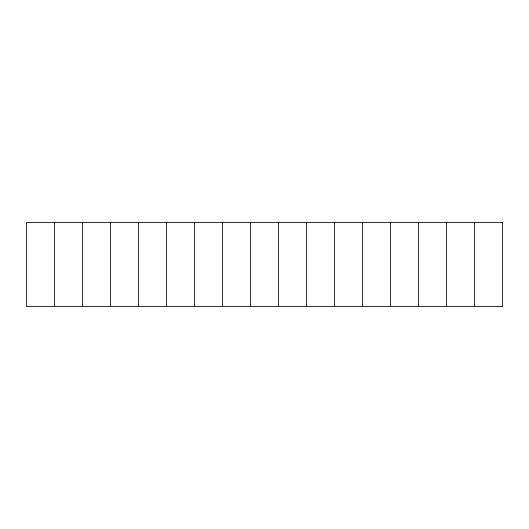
<?xml version="1.0" encoding="UTF-8"?>
<svg xmlns="http://www.w3.org/2000/svg" width="529" height="529" viewBox="0 0 529 529"><rect width="100%" height="100%" fill="white"/><g stroke="black" fill="none" stroke-linecap="round" stroke-linejoin="round"><path stroke-width="0.79" d="M474.546 222.491L474.546 306.509M446.536 222.491L446.536 306.509M418.532 222.491L418.532 306.509M390.528 222.491L390.528 306.509M362.524 222.491L362.524 306.509M334.513 222.491L334.513 306.509M306.509 222.491L306.509 306.509M278.505 222.491L278.505 306.509M250.495 222.491L250.495 306.509M222.491 222.491L222.491 306.509M194.487 222.491L194.487 306.509M166.476 222.491L166.476 306.509M138.472 222.491L138.472 306.509M110.468 222.491L110.468 306.509M82.464 222.491L82.464 306.509M54.454 222.491L54.454 306.509M502.55 222.491L26.45 222.491L26.45 306.509L502.55 306.509L502.55 222.491"/></g></svg>
